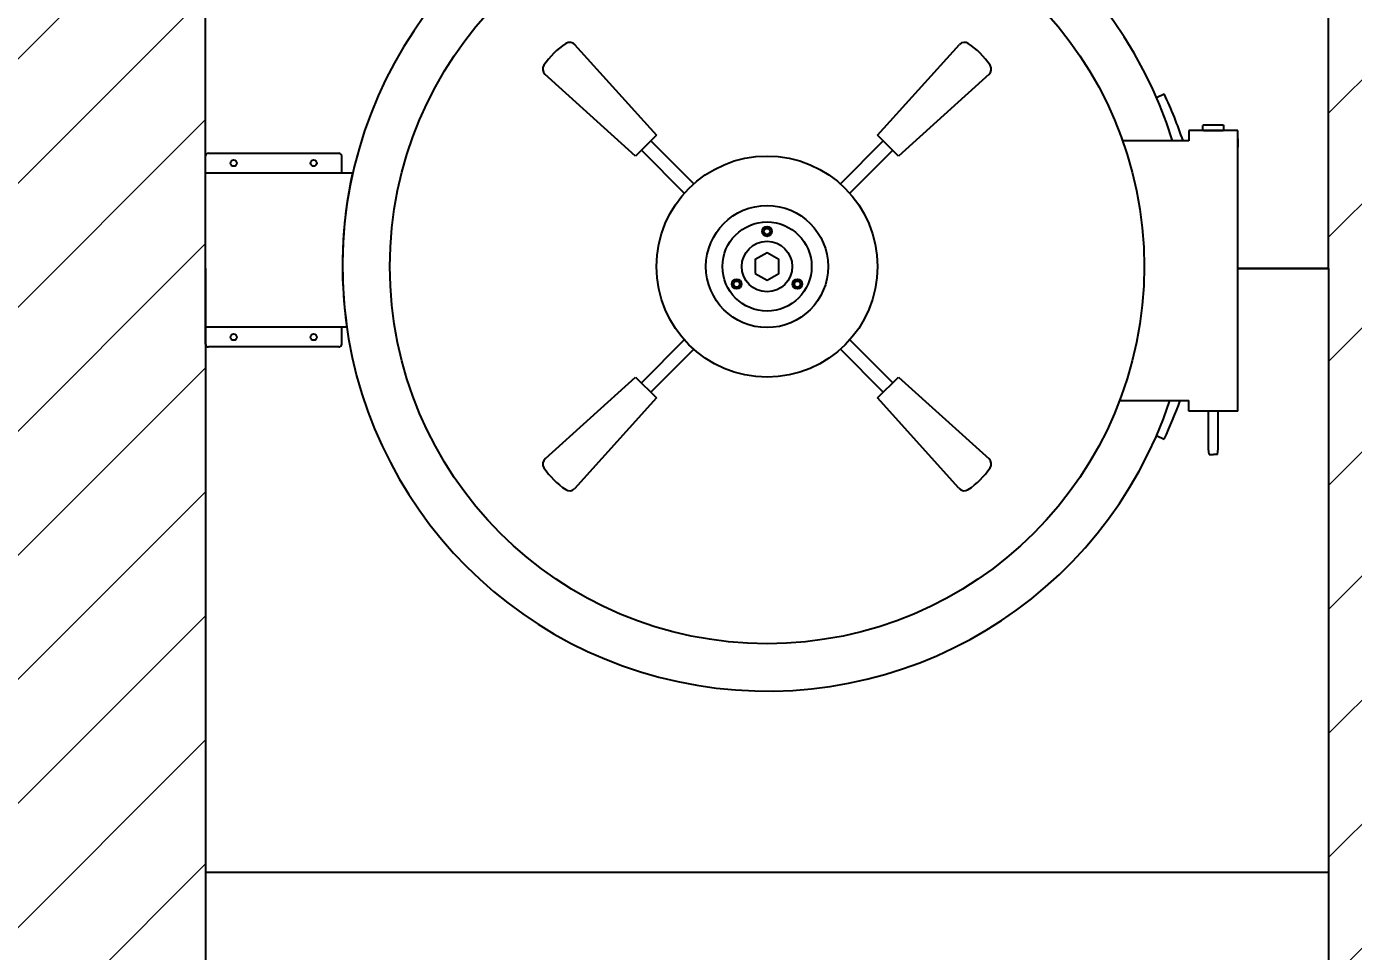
# Model space of a CAD drawing. Header units: millimetres. Extents: x -203524 to 13185, y 0 to 34178.
# Drawn here: x 5865 to 6811, y 3012 to 3671 of the extents above; entities that cross this region are included whole.
import ezdxf

# ---------------------------------------------------------------- set-up
doc = ezdxf.new("R2010")
doc.units = ezdxf.units.MM
doc.header["$MEASUREMENT"] = 0
doc.layers.get('0').update_dxf_attribs({"lineweight": 25})
doc.layers.add('D', color=3, linetype='Continuous', lineweight=13)
doc.styles.add('STU25', font='isocp2.shx')
doc.dimstyles.new('STU25', dxfattribs={"dimscale": 35, "dimtxt": 2.5, "dimasz": 2, "dimexe": 0.6, "dimexo": 1, "dimgap": 1, "dimtad": 1, "dimdsep": 46, "dimtxsty": 'STU25', "dimcen": 2, "dimazin": 2, "dimtfac": 1, "dimtmove": 0, "dimatfit": 3, "dimfxl": 0, "dimtolj": 1, "dimtzin": 0, "dimarcsym": 0})

# ---------------------------------------------------------------- blocks, each defined once
blk = doc.blocks.new('*D14')
at = {"layer": 'D', "color": 0, "lineweight": -2}
for p, q in [((5932.91, 4127.92), (4989.84, 4127.92)), ((5010.84, 4057.92), (5010.84, 2497.92)), ((5157.91, 2427.92), (4989.84, 2427.92))]:
    blk.add_line(p, q, dxfattribs=at)
at = {"layer": 'D', "color": 0}
for points in [[(5022.51, 4057.92), (4999.17, 4057.92), (5010.84, 4127.92)], [(4999.17, 2497.92), (5022.51, 2497.92), (5010.84, 2427.92)]]:
    blk.add_solid(points, dxfattribs=at)
at = {"layer": 'Defpoints', "color": 0}
for p in [(5967.91, 4127.92), (5010.84, 2427.92), (5192.91, 2427.92)]:
    blk.add_point(p, dxfattribs=at)
at = {"layer": 'D', "color": 0, "insert": (4932.09, 3327.92), "char_height": 87.5, "attachment_point": 5, "rotation": 90, "style": 'STU25'}
blk.add_mtext('\\A1;1700', dxfattribs=at)

msp = doc.modelspace()

# ---------------------------------------------------------------- hatches: boundary and pattern name
at = {"layer": 'D'}
h = msp.add_hatch(dxfattribs=at)
h.set_pattern_fill('ANSI31', color=256, scale=500, style=0)
h.set_pattern_definition([(45, (223655.766, 22747.776), (-44.194174, 44.194174), [])])
h.paths.add_polyline_path([(6792.911, 4128.924), (6792.911, 3498.924), (6792.911, 3068.924), (6792.911, 2448.924), (6767.911, 2448.924), (6767.911, 2438.924), (6753.303, 2438.924), (6753.303, 2430.924), (6787.411, 2430.924), (6787.411, 2427.924), (6942.911, 2427.924), (6942.911, 4214.859), (7592.911, 4214.859), (7592.911, 5127.924), (5192.911, 5127.924), (5192.911, 4214.859), (5842.911, 4214.859), (5842.911, 2427.924), (5993.411, 2427.924), (5993.411, 2430.924), (6027.518, 2430.924), (6027.518, 2438.924), (6017.911, 2438.924), (6017.911, 2448.924), (5992.911, 2448.924), (5992.911, 3068.924), (5992.911, 3498.924), (5992.911, 4128.924)])

# ---------------------------------------------------------------- linework, layer by layer
for p, q in [((5992.911, 3498.924), (5992.911, 4128.924)), ((5992.911, 3498.924), (5992.911, 4128.924)), ((6792.911, 3498.924), (6792.911, 4128.924)), ((6792.911, 3498.924), (6792.911, 4128.924)), ((6670.428, 3620.801), (6675.844, 3623.383)), ((6728.368, 3591.424), (6728.368, 3585.424)), ((5994.911, 3581.124), (6087.911, 3581.124)), ((5992.911, 3498.924), (5992.911, 3068.924)), ((6792.911, 3498.924), (6728.368, 3498.924)), ((6728.368, 3498.924), (6792.911, 3498.924)), ((6792.911, 3498.924), (6792.911, 3068.924)), ((6087.911, 3443.124), (5994.911, 3443.124)), ((6670.428, 3380.048), (6675.844, 3377.466)), ((5992.911, 3068.924), (5992.911, 2448.924)), ((5992.911, 3068.924), (6792.911, 3068.924)), ((5992.911, 3068.924), (6792.911, 3068.924)), ((6792.911, 3068.924), (6792.911, 2448.924))]:
    msp.add_line(p, q)
at = {"linetype": 'Continuous'}
for p, q in [((6255.842, 3658.706), (6314.179, 3594.006)), ((6471.643, 3594.006), (6529.979, 3658.706)), ((6299.329, 3579.157), (6234.629, 3637.493)), ((6551.192, 3637.493), (6486.492, 3579.157)), ((6314.179, 3594.006), (6299.329, 3579.157)), ((6486.492, 3579.157), (6471.643, 3594.006)), ((6693.368, 3597.424), (6693.368, 3589.924)), ((6728.368, 3597.424), (6693.368, 3597.424)), ((6703.901, 3601.461), (6703.359, 3600.918)), ((6703.359, 3597.967), (6703.359, 3600.918)), ((6703.359, 3597.967), (6703.901, 3597.424)), ((6703.901, 3601.461), (6717.835, 3601.461)), ((6703.901, 3597.424), (6717.835, 3597.424)), ((6717.835, 3601.461), (6718.377, 3600.918)), ((6718.377, 3597.967), (6717.835, 3597.424)), ((6718.377, 3597.967), (6718.377, 3600.918)), ((6728.368, 3589.924), (6728.368, 3597.424)), ((6303.395, 3583.222), (6333.969, 3552.649)), ((6340.686, 3559.366), (6310.113, 3589.94)), ((6475.709, 3589.94), (6445.135, 3559.366)), ((6451.853, 3552.649), (6482.426, 3583.222)), ((6693.368, 3589.924), (6646.267, 3589.924)), ((6728.368, 3397.424), (6728.368, 3589.924)), ((5992.911, 3445.124), (5992.911, 3579.124)), ((6089.911, 3567.124), (6089.911, 3579.124)), ((5992.911, 3567.124), (6097.632, 3567.124)), ((6093.672, 3457.124), (5992.911, 3457.124)), ((6089.911, 3445.124), (6089.911, 3457.124)), ((6333.969, 3448.2), (6303.395, 3417.626)), ((6310.113, 3410.909), (6340.686, 3441.482)), ((6445.135, 3441.482), (6475.709, 3410.909)), ((6482.426, 3417.626), (6451.853, 3448.2)), ((6235.013, 3363.702), (6299.329, 3421.692)), ((6299.329, 3421.692), (6314.179, 3406.843)), ((6471.643, 3406.843), (6486.492, 3421.692)), ((6486.492, 3421.692), (6551.192, 3363.356)), ((6314.179, 3406.843), (6255.842, 3342.143)), ((6529.633, 3342.527), (6471.643, 3406.843)), ((6644.067, 3404.924), (6693.368, 3404.924)), ((6693.368, 3397.424), (6693.368, 3404.924)), ((6728.368, 3397.424), (6693.368, 3397.424)), ((6707.442, 3370.487), (6707.442, 3397.424)), ((6714.295, 3370.487), (6714.295, 3397.424)), ((6707.984, 3366.461), (6707.442, 3370.487)), ((6707.984, 3366.461), (6710.868, 3366.461)), ((6713.753, 3366.461), (6710.868, 3366.461)), ((6713.753, 3366.461), (6714.295, 3370.487))]:
    msp.add_line(p, q, dxfattribs=at)
msp.add_lwpolyline([(6384.411, 3495.517), (6392.911, 3490.609), (6401.411, 3495.517), (6401.411, 3505.332), (6392.911, 3510.239), (6384.411, 3505.332)], close=True)
for centre, radius in [((6392.911, 3500.424), 268.7), ((6012.911, 3574.114), 2.25), ((6069.911, 3574.124), 2.25), ((6392.911, 3500.424), 43.5), ((6392.911, 3500.424), 31.75), ((6392.911, 3525.424), 3.5), ((6392.911, 3525.424), 2.175), ((6392.911, 3500.424), 18), ((6371.26, 3487.924), 3.5), ((6371.26, 3487.924), 2.175), ((6414.561, 3487.924), 3.5), ((6414.561, 3487.924), 2.175), ((6012.911, 3450.124), 2.25), ((6069.911, 3450.124), 2.25)]:
    msp.add_circle(centre, radius)
msp.add_circle((6392.911, 3500.424), 78.75, dxfattribs=at)
for centre, radius, start, end in [((6392.911, 3500.424), 302.5, 17.20958, 341.596773), ((6419.934, 3501.389), 283.5, 18.19754, 25.487446), ((5994.911, 3579.124), 2, 90, 180), ((6087.911, 3579.124), 2, 0, 90), ((5994.911, 3445.124), 2, 180, 270), ((6087.911, 3445.124), 2, 270, 0), ((6419.934, 3499.46), 283.5, 334.512554, 340.521194)]:
    msp.add_arc(centre, radius, start, end)
for centre, radius, start, end in [((6280.43, 3612.905), 55.773, 123.647115, 146.352885), ((6252.302, 3655.166), 5.007, 39.078128, 123.647115), ((6533.519, 3655.166), 5.007, 56.352885, 135), ((6505.391, 3612.905), 55.773, 33.647115, 56.352885), ((6238.169, 3641.033), 5.007, 146.352885, 225), ((6547.652, 3641.033), 5.007, 309.078128, 33.647115), ((6392.911, 3501.424), 302.5, 167.455954, 188.421039), ((6238.169, 3359.816), 5.007, 129.078078, 213.647115), ((6280.43, 3387.944), 55.773, 213.647115, 236.352885), ((6505.391, 3387.944), 55.773, 303.647115, 326.352885), ((6547.652, 3359.816), 5.007, 326.352885, 45), ((6252.302, 3345.683), 5.007, 236.352885, 315), ((6533.519, 3345.683), 5.007, 219.078078, 303.647115)]:
    msp.add_arc(centre, radius, start, end, dxfattribs=at)

# ---------------------------------------------------------------- dimensions: what is measured, and where the dimension line sits
at = {"layer": 'D'}
dim = msp.add_linear_dim(base=(5010.84, 2427.924), p1=(5967.911, 4127.924), p2=(5192.911, 2427.924), angle=90, dimstyle='STU25', dxfattribs=at)
dim.commit()
dim.dimension.update_dxf_attribs({"geometry": '*D14', "text_midpoint": (5010.84, 3327.924), "dimtype": 160})

doc.saveas('drawing.dxf')
